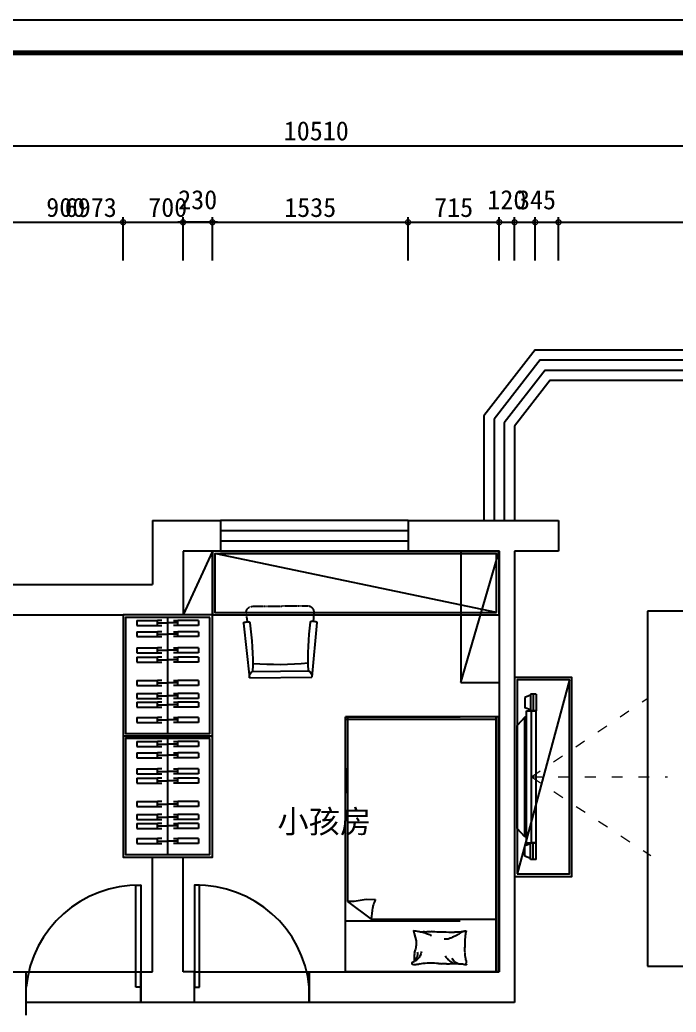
# Model space of a CAD drawing. Header units: millimetres. Extents: x 333665 to 510740, y -473522 to -395501.
# Drawn here: x 363845 to 368992, y -465937 to -458154 of the extents above; entities that cross this region are included whole.
import ezdxf

# ---------------------------------------------------------------- set-up
doc = ezdxf.new("R2010")
doc.units = ezdxf.units.MM
doc.header["$PDMODE"] = 35
doc.header["$PDSIZE"] = 20
doc.linetypes.add('0', pattern=[30, 12, -18])
doc.linetypes.add('HIDDEN', pattern=[9.525, 6.35, -3.175])
for name, color, linetype in [('0-01图框模板说明', 2, 'Continuous'), ('0-02图框细线', 136, 'Continuous'), ('016-P平面家具', 51, 'Continuous'), ('250', 250, 'Continuous'), ('FLOOR', 8, 'Continuous'), ('FURNITURE', 2, 'Continuous'), ('layer 1', 7, 'Continuous'), ('xcvdg', 7, 'Continuous'), ('家具1', 2, 'Continuous'), ('家具2', 8, 'Continuous'), ('细线', 250, 'Continuous')]:
    doc.layers.add(name, color=color, linetype=linetype)
doc.styles.add('STYLE1', font='')
doc.styles.add('标注文字', font='simhei.ttf')
doc.styles.get('STYLE1').set_extended_font_data('SimSun')
doc.dimstyles.new('最新标注', dxfattribs={"dimtxt": 150, "dimasz": 80, "dimexe": 40, "dimexo": 40, "dimgap": 40, "dimtad": 1, "dimdec": 0, "dimtxsty": '标注文字', "dimblk": 'DOTSMALL', "dimcen": 2.5, "dimdle": 40, "dimclrd": 46, "dimclre": 46, "dimclrt": 40, "dimadec": 0, "dimazin": 0, "dimtfac": 1, "dimtdec": 0, "dimtmove": 2, "dimatfit": 3, "dimldrblk": 'DOT', "dimfxl": 300, "dimfxlon": 1, "dimarcsym": 0})

# ---------------------------------------------------------------- blocks, each defined once
blk = doc.blocks.new('_DotSmall')
at = {"layer": 'FLOOR', "color": 0, "const_width": 0.5}
blk.add_lwpolyline([(-0.0625, 0, 1), (0.0625, 0, 1)], format="xyb", close=True, dxfattribs=at)
blk = doc.blocks.new('*D321')
at = {"color": 46, "lineweight": -2}
for p, q in [((363754.5, -460041.6), (363754.5, -459701.6)), ((364654.5, -460041.6), (364654.5, -459701.6)), ((363714.5, -459741.6), (364694.5, -459741.6))]:
    blk.add_line(p, q, dxfattribs=at)
at = {"layer": 'Defpoints', "color": 0, "lineweight": -3}
for p in [(364654.5, -459741.6), (363754.5, -462581.6), (364654.5, -462821.6)]:
    blk.add_point(p, dxfattribs=at)
at = {"color": 46, "lineweight": -2, "xscale": 80, "yscale": 80, "zscale": 80, "rotation": 180}
blk.add_blockref('_DotSmall', (363754.5, -459741.6), dxfattribs=at)
at = {"color": 46, "lineweight": -2, "xscale": 80, "yscale": 80, "zscale": 80}
blk.add_blockref('_DotSmall', (364654.5, -459741.6), dxfattribs=at)
at = {"color": 40, "lineweight": -3, "insert": (364204.5, -459625.8), "char_height": 150, "attachment_point": 5, "style": '标注文字'}
blk.add_mtext('900', dxfattribs=at)
blk = doc.blocks.new('_Dot')
at = {"color": 0, "linetype": 'ByBlock', "lineweight": -2}
blk.add_line((-0.5, 0), (-1, 0), dxfattribs=at)
at = {"color": 0, "linetype": 'ByBlock', "const_width": 0.5}
blk.add_lwpolyline([(-0.25, 0, 1), (0.25, 0, 1)], format="xyb", close=True, dxfattribs=at)
blk = doc.blocks.new('*D322')
at = {"color": 46, "lineweight": -2}
for p, q in [((364654.5, -460041.6), (364654.5, -459701.6)), ((365354.5, -460041.6), (365354.5, -459701.6)), ((364614.5, -459741.6), (365394.5, -459741.6))]:
    blk.add_line(p, q, dxfattribs=at)
at = {"layer": 'Defpoints', "color": 0, "lineweight": -3}
for p in [(365354.5, -459741.6), (364654.5, -462821.6), (365354.5, -464721.6)]:
    blk.add_point(p, dxfattribs=at)
at = {"color": 46, "lineweight": -2, "xscale": 80, "yscale": 80, "zscale": 80, "rotation": 180}
blk.add_blockref('_DotSmall', (364654.5, -459741.6), dxfattribs=at)
at = {"color": 46, "lineweight": -2, "xscale": 80, "yscale": 80, "zscale": 80}
blk.add_blockref('_DotSmall', (365354.5, -459741.6), dxfattribs=at)
at = {"color": 40, "lineweight": -3, "insert": (365004.5, -459625.8), "char_height": 150, "attachment_point": 5, "style": '标注文字'}
blk.add_mtext('700', dxfattribs=at)
blk = doc.blocks.new('*D323')
at = {"color": 46, "lineweight": -2}
for p, q in [((365124.5, -460041.6), (365124.5, -459701.6)), ((365354.5, -460041.6), (365354.5, -459701.6)), ((365394.5, -459741.6), (365084.5, -459741.6))]:
    blk.add_line(p, q, dxfattribs=at)
at = {"layer": 'Defpoints', "color": 0, "lineweight": -3}
for p in [(365124.5, -459741.6), (365124.5, -464721.6), (365354.5, -464721.6)]:
    blk.add_point(p, dxfattribs=at)
at = {"color": 46, "lineweight": -2, "xscale": 80, "yscale": 80, "zscale": 80, "rotation": 180}
blk.add_blockref('_DotSmall', (365124.5, -459741.6), dxfattribs=at)
at = {"color": 46, "lineweight": -2, "xscale": 80, "yscale": 80, "zscale": 80}
blk.add_blockref('_DotSmall', (365354.5, -459741.6), dxfattribs=at)
at = {"color": 40, "lineweight": -3, "insert": (365239.5, -459565.8), "char_height": 150, "attachment_point": 5, "style": '标注文字'}
blk.add_mtext('230', dxfattribs=at)
blk = doc.blocks.new('*D324')
at = {"color": 46, "lineweight": -2}
for p, q in [((365124.5, -460041.6), (365124.5, -459701.6)), ((365354.5, -460041.6), (365354.5, -459701.6)), ((365084.5, -459741.6), (365394.5, -459741.6))]:
    blk.add_line(p, q, dxfattribs=at)
at = {"layer": 'Defpoints', "color": 0, "lineweight": -3}
for p in [(365354.5, -459741.6), (365354.5, -462821.6), (365124.5, -464721.6)]:
    blk.add_point(p, dxfattribs=at)
at = {"color": 46, "lineweight": -2, "xscale": 80, "yscale": 80, "zscale": 80, "rotation": 180}
blk.add_blockref('_DotSmall', (365124.5, -459741.6), dxfattribs=at)
at = {"color": 46, "lineweight": -2, "xscale": 80, "yscale": 80, "zscale": 80}
blk.add_blockref('_DotSmall', (365354.5, -459741.6), dxfattribs=at)
at = {"color": 40, "lineweight": -3, "insert": (365239.5, -459565.8), "char_height": 150, "attachment_point": 5, "style": '标注文字'}
blk.add_mtext('230', dxfattribs=at)
blk = doc.blocks.new('*D325')
at = {"color": 46, "lineweight": -2}
for p, q in [((365354.5, -460041.6), (365354.5, -459701.6)), ((366889.5, -460041.6), (366889.5, -459701.6)), ((365314.5, -459741.6), (366929.5, -459741.6))]:
    blk.add_line(p, q, dxfattribs=at)
at = {"layer": 'Defpoints', "color": 0, "lineweight": -3}
for p in [(366889.5, -459741.6), (366889.5, -462321.6), (365354.5, -462821.6)]:
    blk.add_point(p, dxfattribs=at)
at = {"color": 46, "lineweight": -2, "xscale": 80, "yscale": 80, "zscale": 80, "rotation": 180}
blk.add_blockref('_DotSmall', (365354.5, -459741.6), dxfattribs=at)
at = {"color": 46, "lineweight": -2, "xscale": 80, "yscale": 80, "zscale": 80}
blk.add_blockref('_DotSmall', (366889.5, -459741.6), dxfattribs=at)
at = {"color": 40, "lineweight": -3, "insert": (366122, -459626.6), "char_height": 150, "attachment_point": 5, "style": '标注文字'}
blk.add_mtext('1535', dxfattribs=at)
blk = doc.blocks.new('*D326')
at = {"color": 46, "lineweight": -2}
for p, q in [((366889.5, -460041.6), (366889.5, -459701.6)), ((367604.5, -460041.6), (367604.5, -459701.6)), ((366849.5, -459741.6), (367644.5, -459741.6))]:
    blk.add_line(p, q, dxfattribs=at)
at = {"layer": 'Defpoints', "color": 0, "lineweight": -3}
for p in [(367604.5, -459741.6), (366889.5, -462321.6), (367604.5, -462321.6)]:
    blk.add_point(p, dxfattribs=at)
at = {"color": 46, "lineweight": -2, "xscale": 80, "yscale": 80, "zscale": 80, "rotation": 180}
blk.add_blockref('_DotSmall', (366889.5, -459741.6), dxfattribs=at)
at = {"color": 46, "lineweight": -2, "xscale": 80, "yscale": 80, "zscale": 80}
blk.add_blockref('_DotSmall', (367604.5, -459741.6), dxfattribs=at)
at = {"color": 40, "lineweight": -3, "insert": (367247, -459626.6), "char_height": 150, "attachment_point": 5, "style": '标注文字'}
blk.add_mtext('715', dxfattribs=at)
blk = doc.blocks.new('*D327')
at = {"color": 46, "lineweight": -2}
for p, q in [((367604.5, -460041.6), (367604.5, -459701.6)), ((367724.5, -460041.6), (367724.5, -459701.6)), ((367564.5, -459741.6), (367764.5, -459741.6))]:
    blk.add_line(p, q, dxfattribs=at)
at = {"layer": 'Defpoints', "color": 0, "lineweight": -3}
for p in [(367724.5, -459741.6), (367604.5, -462321.6), (367724.5, -462321.6)]:
    blk.add_point(p, dxfattribs=at)
at = {"color": 46, "lineweight": -2, "xscale": 80, "yscale": 80, "zscale": 80, "rotation": 180}
blk.add_blockref('_DotSmall', (367604.5, -459741.6), dxfattribs=at)
at = {"color": 46, "lineweight": -2, "xscale": 80, "yscale": 80, "zscale": 80}
blk.add_blockref('_DotSmall', (367724.5, -459741.6), dxfattribs=at)
at = {"color": 40, "lineweight": -3, "insert": (367664.5, -459565.8), "char_height": 150, "attachment_point": 5, "style": '标注文字'}
blk.add_mtext('120', dxfattribs=at)
blk = doc.blocks.new('*D328')
at = {"color": 46, "lineweight": -2}
for p, q in [((367724.5, -460041.6), (367724.5, -459701.6)), ((368069.5, -460041.6), (368069.5, -459701.6)), ((367684.5, -459741.6), (368109.5, -459741.6))]:
    blk.add_line(p, q, dxfattribs=at)
at = {"layer": 'Defpoints', "color": 0, "lineweight": -3}
for p in [(368069.5, -459741.6), (367724.5, -462321.6), (368069.5, -462321.6)]:
    blk.add_point(p, dxfattribs=at)
at = {"color": 46, "lineweight": -2, "xscale": 80, "yscale": 80, "zscale": 80, "rotation": 180}
blk.add_blockref('_DotSmall', (367724.5, -459741.6), dxfattribs=at)
at = {"color": 46, "lineweight": -2, "xscale": 80, "yscale": 80, "zscale": 80}
blk.add_blockref('_DotSmall', (368069.5, -459741.6), dxfattribs=at)
at = {"color": 40, "lineweight": -3, "insert": (367897, -459566.6), "char_height": 150, "attachment_point": 5, "style": '标注文字'}
blk.add_mtext('345', dxfattribs=at)
blk = doc.blocks.new('*D318')
at = {"layer": 'Defpoints', "color": 0, "lineweight": -3, "ltscale": 400}
for p in [(370794.5, -459741.6), (368069.5, -462321.6), (370794.5, -462321.6)]:
    blk.add_point(p, dxfattribs=at)
at = {"layer": '细线', "color": 46, "lineweight": -2, "ltscale": 400}
for p, q in [((368069.5, -460041.6), (368069.5, -459701.6)), ((370794.5, -460041.6), (370794.5, -459701.6)), ((368029.5, -459741.6), (370834.5, -459741.6))]:
    blk.add_line(p, q, dxfattribs=at)
at = {"layer": '细线', "color": 46, "lineweight": -2, "ltscale": 400, "xscale": 80, "yscale": 80, "zscale": 80, "rotation": 180}
blk.add_blockref('_DotSmall', (368069.5, -459741.6), dxfattribs=at)
at = {"layer": '细线', "color": 46, "lineweight": -2, "ltscale": 400, "xscale": 80, "yscale": 80, "zscale": 80}
blk.add_blockref('_DotSmall', (370794.5, -459741.6), dxfattribs=at)
at = {"layer": '细线', "color": 40, "lineweight": -3, "ltscale": 400, "insert": (369432, -459626.6), "char_height": 150, "attachment_point": 5, "style": '标注文字'}
blk.add_mtext('2725', dxfattribs=at)
blk = doc.blocks.new('*D331')
at = {"color": 46, "lineweight": -2}
for p, q in [((360874.5, -459141.6), (371464.5, -459141.6)), ((360914.5, -459441.6), (360914.5, -459101.6)), ((371424.5, -459441.6), (371424.5, -459101.6))]:
    blk.add_line(p, q, dxfattribs=at)
at = {"layer": 'Defpoints', "color": 0, "lineweight": -3}
for p in [(371424.5, -459141.6), (371424.5, -462081.6), (360914.5, -462581.6)]:
    blk.add_point(p, dxfattribs=at)
at = {"color": 46, "lineweight": -2, "xscale": 80, "yscale": 80, "zscale": 80, "rotation": 180}
blk.add_blockref('_DotSmall', (360914.5, -459141.6), dxfattribs=at)
at = {"color": 46, "lineweight": -2, "xscale": 80, "yscale": 80, "zscale": 80}
blk.add_blockref('_DotSmall', (371424.5, -459141.6), dxfattribs=at)
at = {"color": 40, "lineweight": -3, "insert": (366169.5, -459025.8), "char_height": 150, "attachment_point": 5, "style": '标注文字'}
blk.add_mtext('10510', dxfattribs=at)
blk = doc.blocks.new('*D341')
at = {"color": 46, "lineweight": -2}
for p, q in [((359614.5, -462081.6), (359274.5, -462081.6)), ((359314.5, -462621.6), (359314.5, -462041.6)), ((359614.5, -462581.6), (359274.5, -462581.6))]:
    blk.add_line(p, q, dxfattribs=at)
at = {"layer": 'Defpoints', "color": 0, "lineweight": -3}
for p in [(359314.5, -462081.6), (364884.5, -462081.6), (360914.5, -462581.6)]:
    blk.add_point(p, dxfattribs=at)
at = {"color": 46, "lineweight": -2, "xscale": 80, "yscale": 80, "zscale": 80}
for p, rotation in [((359314.5, -462081.6), 90), ((359314.5, -462581.6), 270)]:
    blk.add_blockref('_DotSmall', p, dxfattribs=dict(at, rotation=rotation))
at = {"color": 40, "lineweight": -3, "insert": (359198.7, -462331.6), "char_height": 150, "attachment_point": 5, "rotation": 90, "style": '标注文字'}
blk.add_mtext('500', dxfattribs=at)
blk = doc.blocks.new('*D342')
at = {"color": 46, "lineweight": -2}
for p, q in [((359614.5, -461259.3), (359274.5, -461259.3)), ((359314.5, -462121.6), (359314.5, -461219.3)), ((359614.5, -462081.6), (359274.5, -462081.6))]:
    blk.add_line(p, q, dxfattribs=at)
at = {"layer": 'Defpoints', "color": 0, "lineweight": -3}
for p in [(359314.5, -461259.3), (367484.5, -461259.3), (364884.5, -462081.6)]:
    blk.add_point(p, dxfattribs=at)
at = {"color": 46, "lineweight": -2, "xscale": 80, "yscale": 80, "zscale": 80}
for p, rotation in [((359314.5, -461259.3), 90), ((359314.5, -462081.6), 270)]:
    blk.add_blockref('_DotSmall', p, dxfattribs=dict(at, rotation=rotation))
at = {"color": 40, "lineweight": -3, "insert": (359199.5, -461670.4), "char_height": 150, "attachment_point": 5, "rotation": 90, "style": '标注文字'}
blk.add_mtext('822', dxfattribs=at)
blk = doc.blocks.new('*D343')
at = {"layer": 'Defpoints', "color": 0, "lineweight": -3, "ltscale": 400}
for p in [(359314.5, -460741.6), (367887.1, -460741.6), (367484.5, -461259.3)]:
    blk.add_point(p, dxfattribs=at)
at = {"layer": '细线', "color": 46, "lineweight": -2, "ltscale": 400}
for p, q in [((359314.5, -461299.3), (359314.5, -460701.6)), ((359614.5, -460741.6), (359274.5, -460741.6)), ((359614.5, -461259.3), (359274.5, -461259.3))]:
    blk.add_line(p, q, dxfattribs=at)
at = {"layer": '细线', "color": 46, "lineweight": -2, "ltscale": 400, "xscale": 80, "yscale": 80, "zscale": 80}
for p, rotation in [((359314.5, -460741.6), 90), ((359314.5, -461259.3), 270)]:
    blk.add_blockref('_DotSmall', p, dxfattribs=dict(at, rotation=rotation))
at = {"layer": '细线', "color": 40, "lineweight": -3, "ltscale": 400, "insert": (359199.5, -461000.4), "char_height": 150, "attachment_point": 5, "rotation": 90, "style": '标注文字'}
blk.add_mtext('518', dxfattribs=at)
blk = doc.blocks.new('*D344')
at = {"layer": 'Defpoints', "color": 0, "lineweight": -3, "ltscale": 400}
for p in [(367887.1, -459741.6), (367887.1, -460741.6), (360914.5, -469541.6)]:
    blk.add_point(p, dxfattribs=at)
at = {"layer": '细线', "color": 46, "lineweight": -2, "ltscale": 400}
for p, q in [((360914.5, -460041.6), (360914.5, -459701.6)), ((367887.1, -460041.6), (367887.1, -459701.6)), ((360874.5, -459741.6), (367927.1, -459741.6))]:
    blk.add_line(p, q, dxfattribs=at)
at = {"layer": '细线', "color": 46, "lineweight": -2, "ltscale": 400, "xscale": 80, "yscale": 80, "zscale": 80, "rotation": 180}
blk.add_blockref('_DotSmall', (360914.5, -459741.6), dxfattribs=at)
at = {"layer": '细线', "color": 46, "lineweight": -2, "ltscale": 400, "xscale": 80, "yscale": 80, "zscale": 80}
blk.add_blockref('_DotSmall', (367887.1, -459741.6), dxfattribs=at)
at = {"layer": '细线', "color": 40, "lineweight": -3, "ltscale": 400, "insert": (364400.8, -459626.6), "char_height": 150, "attachment_point": 5, "style": '标注文字'}
blk.add_mtext('6973', dxfattribs=at)
blk = doc.blocks.new('*D345')
at = {"layer": 'Defpoints', "color": 0, "lineweight": -3, "ltscale": 400}
for p in [(359914.5, -460741.6), (367887.1, -460741.6), (360914.5, -469541.6)]:
    blk.add_point(p, dxfattribs=at)
at = {"layer": '细线', "color": 46, "lineweight": -2, "ltscale": 400}
for p, q in [((359914.5, -469581.6), (359914.5, -460701.6)), ((360214.5, -460741.6), (359874.5, -460741.6)), ((360214.5, -469541.6), (359874.5, -469541.6))]:
    blk.add_line(p, q, dxfattribs=at)
at = {"layer": '细线', "color": 46, "lineweight": -2, "ltscale": 400, "xscale": 80, "yscale": 80, "zscale": 80}
for p, rotation in [((359914.5, -460741.6), 90), ((359914.5, -469541.6), 270)]:
    blk.add_blockref('_DotSmall', p, dxfattribs=dict(at, rotation=rotation))
at = {"layer": '细线', "color": 40, "lineweight": -3, "ltscale": 400, "insert": (359798.7, -465141.6), "char_height": 150, "attachment_point": 5, "rotation": 90, "style": '标注文字'}
blk.add_mtext('8800', dxfattribs=at)
blk = doc.blocks.new('gbv8')
at = {"layer": '细线', "color": 36, "lineweight": -3, "ltscale": 400}
for p, q in [((373887.4, -348583.6), (373887.4, -349211.7)), ((373486.6, -348775.8), (373692.7, -349019.5)), ((373486.6, -349019.5), (373692.7, -348775.8)), ((371725, -348810), (371725, -351593.4)), ((373291.9, -348810), (371725, -348810)), ((373291.9, -348810), (373146.9, -348810)), ((373291.9, -349211.7), (373291.9, -348810)), ((374012.5, -348810), (373887.4, -348810)), ((374012.5, -348810), (373887.4, -348810)), ((373887.4, -348810), (373887.4, -349211.7)), ((374012.5, -349352.9), (374012.5, -348810)), ((373887.4, -349211.7), (373291.9, -349211.7)), ((373913.1, -349302.9), (373363.1, -349302.9)), ((373363.1, -349302.9), (373913.1, -349302.9)), ((373263.1, -349402.9), (373263.1, -351002.9)), ((373263.1, -351002.9), (373263.1, -349402.9)), ((373963.1, -349352.9), (373963.1, -351052.9)), ((373963.1, -349352.9), (374012.5, -349352.9)), ((373963.1, -349452.9), (373560.9, -349452.9)), ((373718.9, -349452.9), (373718.9, -350952.9)), ((373813.1, -349452.9), (373813.1, -350952.9)), ((372180.9, -349692.5), (373042, -349692.5)), ((372180.9, -350770), (372180.9, -349692.5)), ((372230.9, -350770), (372230.9, -349692.5)), ((372992, -349692.5), (372992, -350770)), ((373042, -349692.5), (373042, -350770)), ((372180.9, -349742.5), (373042, -349742.5)), ((373963.1, -349952.9), (373263.1, -349952.9)), ((373963.1, -350202.9), (373263.1, -350202.9)), ((373963.1, -350452.9), (373263.1, -350452.9)), ((373042, -350720), (372180.9, -350720)), ((373042, -350770), (372180.9, -350770)), ((373963.1, -350952.9), (373560.9, -350952.9)), ((372184.4, -351144.4), (372201.2, -351132.9)), ((372201.2, -351132.9), (372224.1, -351125.2)), ((372224.1, -351125.2), (372246.9, -351122.2)), ((372246.9, -351122.2), (372846.9, -351122.2)), ((372246.9, -351122.2), (372846.9, -351122.2)), ((372479, -351122.2), (372479, -351822.2)), ((372546.9, -351122.2), (372546.9, -351822.2)), ((372614.9, -351122.2), (372614.9, -351822.2)), ((373913.1, -351102.9), (373363.1, -351102.9)), ((374012.5, -351102.9), (373363.1, -351102.9)), ((374012.5, -351593.4), (374012.5, -351102.9)), ((372146.9, -351222.2), (372149.6, -351199.2)), ((372149.6, -351199.2), (372157.8, -351177.1)), ((372157.8, -351177.1), (372169.3, -351159.1)), ((372169.3, -351159.1), (372184.4, -351144.4)), ((373291.9, -351593.4), (373291.9, -351179.6)), ((373291.9, -351179.6), (373887.4, -351179.6)), ((373887.4, -351179.6), (373887.4, -351807.8)), ((373887.4, -351179.6), (373887.4, -351593.4)), ((372146.9, -351772.2), (372146.9, -351222.2)), ((372146.9, -351593.4), (372146.9, -351222.2)), ((372146.9, -351222.2), (372146.9, -351222.2)), ((372946.9, -351772.2), (372946.9, -351222.2)), ((372946.9, -351222.2), (372946.9, -351593.4)), ((373486.6, -351371.8), (373692.7, -351615.6)), ((373486.6, -351615.6), (373692.7, -351371.8)), ((372296.9, -351672.2), (372296.9, -351420)), ((372796.9, -351672.2), (372796.9, -351420)), ((372796.9, -351672.2), (372796.9, -351420)), ((371725, -351593.4), (372146.9, -351593.4)), ((372146.9, -351593.4), (372146.9, -351593.4)), ((372946.9, -351593.4), (373291.9, -351593.4)), ((372946.9, -351593.4), (373291.9, -351593.4)), ((373887.4, -351593.4), (374012.5, -351593.4)), ((373887.4, -351593.4), (374012.5, -351593.4)), ((372296.9, -351672.2), (372796.9, -351672.2)), ((372196.9, -351822.2), (372896.9, -351822.2))]:
    blk.add_line(p, q, dxfattribs=at)
for points in [[(373291.9, -348583.6), (373887.4, -348583.6), (373887.4, -349063), (373887.4, -349211.7), (373291.9, -349211.7), (373291.9, -348583.6)], [(374142.2, -351593.4), (374042.2, -351593.4), (374042.2, -348810), (374142.2, -348810), (374142.2, -351593.4)], [(373291.9, -351179.6), (373887.4, -351179.6), (373887.4, -351659.1), (373887.4, -351807.8), (373291.9, -351807.8), (373291.9, -351179.6)]]:
    blk.add_lwpolyline(points, close=True, dxfattribs=at)
blk.add_lwpolyline([(372180.9, -349692.5), (373042, -349692.5), (373042, -350770), (372180.9, -350770), (372180.9, -349692.5)], dxfattribs=at)
for centre, radius in [((373589.7, -348897.6), 182.6), ((373589.7, -348897.6), 159.6), ((373589.7, -348897.6), 23.9), ((373589.7, -351493.7), 182.6), ((373589.7, -351493.7), 159.6), ((373589.7, -351493.7), 23.9)]:
    blk.add_circle(centre, radius, dxfattribs=at)
for centre, radius, start, end in [((373363.1, -349402.9), 100, 90, 180), ((373363.1, -349402.9), 100, 90, 180), ((373560.9, -349377.9), 75, 90, 270), ((373913.1, -349352.9), 50, 360, 90), ((373913.1, -349352.9), 50, 360, 90), ((373560.9, -351027.9), 75, 90, 270), ((373363.1, -351002.9), 100, 180, 270), ((373363.1, -351002.9), 100, 180, 270), ((373913.1, -351052.9), 50, 270, 360), ((372246.9, -351222.2), 100, 90, 180), ((372846.9, -351222.2), 100, 360, 90), ((372846.9, -351222.2), 100, 360, 90), ((372221.9, -351420), 75, 360, 180), ((372871.9, -351420), 75, 360, 180), ((372196.9, -351772.2), 50, 180, 270), ((372896.9, -351772.2), 50, 270, 360)]:
    blk.add_arc(centre, radius, start, end, dxfattribs=at)
blk = doc.blocks.new('A$C4DA44C45')
at = {"layer": 'FURNITURE'}
for p, q in [((0, 1295), (45, 1295)), ((0, 1295), (0, 1165)), ((23.7, 1295), (23.7, 1165)), ((45, 1295), (45, 1165)), ((45, 1287.8), (90, 1270.6)), ((90, 1270.6), (90, 1189.4)), ((45, 1172.2), (90, 1189.4)), ((0, 1165), (0, 130)), ((0, 1165), (45, 1165)), ((75, 1165), (0, 1165)), ((37.4, 1165), (37.4, 130)), ((75, 1165), (75, 130)), ((75, 1116.5), (88.1, 1116.5)), ((88.1, 1116.5), (88.1, 178.5)), ((88.1, 1116.5), (150, 1051.7)), ((150, 1051.7), (150, 243.3)), ((88.1, 178.5), (150, 243.3)), ((75, 178.5), (88.1, 178.5)), ((75, 130), (0, 130)), ((0, 130), (45, 130)), ((0, 0), (0, 130)), ((23.7, 0), (23.7, 130)), ((45, 0), (45, 130)), ((45, 122.8), (90, 105.6)), ((90, 24.4), (90, 105.6)), ((45, 7.2), (90, 24.4)), ((0, 0), (45, 0))]:
    blk.add_line(p, q, dxfattribs=at)
blk = doc.blocks.new('椅子01')
at = {"layer": '家具1'}
for p, q in [((-463.7, 261.3), (-437.1, 258.9)), ((-463.7, 261.3), (-437.1, 258.9)), ((-428.5, 288.3), (0, 245)), ((-428.5, 288.3), (0, 245)), ((0, 245), (0, -245)), ((0, 245), (0, -245)), ((-50, 219.3), (-50, -219.3)), ((-50, 219.3), (-50, -219.3)), ((-463.7, -261.3), (-437.1, -258.9)), ((-463.7, -261.3), (-437.1, -258.9)), ((-428.5, -288.3), (0, -245)), ((-428.5, -288.3), (0, -245))]:
    blk.add_line(p, q, dxfattribs=at)
for centre, radius, start, end in [((-429.8, 248.6), 10, 160.14719, 262.6043), ((-429.8, 248.6), 10, 160.14719, 262.6043), ((-522.9, 282.3), 89, 340.14719, 0.62515), ((-522.9, 282.3), 89, 340.14719, 0.62515), ((-429, 283.3), 5, 84.89783, 180.62515), ((-429, 283.3), 5, 84.89783, 180.62515), ((-134.8, 2309.8), 2092.2, 261.85714, 272.3222), ((-134.8, 2309.8), 2092.2, 261.85714, 272.3222), ((-8.1, 199.2), 46.5, 80.0218, 154.30302), ((-8.1, 199.2), 46.5, 80.0218, 154.30302), ((-2541, -3.8), 2441, 354.98854, 5.18882), ((-2541, -3.8), 2441, 354.98854, 5.18882), ((-134.8, -2309.8), 2092.2, 87.6778, 98.14286), ((-134.8, -2309.8), 2092.2, 87.6778, 98.14286), ((-8.1, -199.2), 46.5, 205.69698, 279.9782), ((-8.1, -199.2), 46.5, 205.69698, 279.9782), ((-429.8, -248.6), 10, 97.3957, 199.85281), ((-429.8, -248.6), 10, 97.3957, 199.85281), ((-522.9, -282.3), 89, 359.37485, 19.85281), ((-522.9, -282.3), 89, 359.37485, 19.85281), ((-429, -283.2), 5, 179.37485, 275.10217), ((-429, -283.2), 5, 179.37485, 275.10217)]:
    blk.add_arc(centre, radius, start, end, dxfattribs=at)
at = {"layer": '家具2', "linetype": 'HIDDEN', "ltscale": 0.1}
for p, q in [((-505.6, 265), (-463.7, 261.3)), ((-505.6, 265), (-463.7, 261.3)), ((-560, 215.2), (-560, -215.2)), ((-560, 215.2), (-560, -215.2)), ((-505.6, -265), (-463.7, -261.3)), ((-505.6, -265), (-463.7, -261.3))]:
    blk.add_line(p, q, dxfattribs=at)
for centre, start, end in [((-510, 215.2), 84.89783, 180), ((-510, 215.2), 84.89783, 180), ((-510, -215.2), 180, 275.10217), ((-510, -215.2), 180, 275.10217)]:
    blk.add_arc(centre, 50, start, end, dxfattribs=at)
blk = doc.blocks.new('FVC')
at = {"layer": 'xcvdg', "color": 1, "ltscale": 100}
for p, q in [((-88497, -799587), (-88467, -799594)), ((-88467, -799594), (-88384, -799615))]:
    blk.add_line(p, q, dxfattribs=at)
for centre, radius, start, end in [((-88121, -799602), 34.2, 116.5805, 175.5998), ((-88131, -799583), 13.1, 11.2724, 116.5805), ((-88206, -799599), 90.4, 0, 11.2724), ((-88497, -799587), 0.917, 75.9551, 184.0829), ((-88228, -799568), 271, 184.0829, 189.4841), ((-88268, -799575), 230, 189.4841, 197.3864), ((-88602, -799679), 120, 6.4341, 17.3864), ((-88628, -799682), 146, 348.4414, 6.4341), ((-87776, -799472), 739, 197.1982, 199.428), ((-88368, -799549), 67.7, 255.9548, 272.6649), ((-88395, -798959), 659, 272.6649, 278.0051), ((-88348, -799297), 317, 278.0051, 282.1984), ((-88094, -800469), 882, 99.6844, 102.1984), ((-88280, -799536), 140, 275.6311, 286.515), ((-88233, -799539), 91.5, 255.3149, 270), ((-88208, -799801), 204, 90, 99.6844), ((-88280, -799536), 140, 286.515, 297.3988), ((-88233, -799575), 56.2, 270, 288.7799), ((-88281, -799433), 206, 288.7799, 291.8149), ((-88280, -799536), 140, 297.3988, 315.0976), ((-88208, -800088), 492, 83.7676, 90), ((-88261, -799484), 151, 291.8149, 295.3551), ((-88219, -799573), 52.6, 295.3551, 311.4429), ((-88244, -799545), 89.9, 311.4429, 323.7359), ((-88280, -799536), 140, 315.0976, 332.7964), ((-87456, -799784), 683, 172.4531, 180), ((-87893, -799726), 242, 164.256, 172.4531), ((-88419, -799578), 305, 344.256, 351.5628), ((-88277, -799599), 161, 351.5628, 0), ((-88259, -799758), 230, 168.4414, 182.7491), ((-88377, -799749), 114, 189.7531, 196.31), ((-89699, -799879), 1216, 2.6096, 4.6176), ((-87776, -799472), 739, 199.428, 201.6577), ((-87776, -799472), 739, 201.6577, 203.4844), ((-87776, -799472), 739, 203.4844, 205.3111), ((-87618, -799784), 521, 180.0031, 188.643), ((-91842, -799977), 3362, 0.9704, 2.6096), ((-87607, -799806), 529, 186.0867, 190.1899), ((-88277, -799926), 152, 2.5386, 10.1899), ((-94198, -800017), 5719, 359.7135, 0.9704), ((-89724, -799422), 1432, 333.5015, 335.6735), ((-88881, -799803), 507, 335.6735, 339.3257), ((-88461, -799961), 58, 339.3257, 355.9172), ((-88674, -799946), 272, 355.9172, 3.5552), ((-88295, -800128), 200, 61.6832, 66.9972), ((-88224, -799996), 49.3, 50.9651, 61.6832), ((-88335, -800132), 225, 43.8115, 50.9651), ((-88222, -800115), 99.2, 53.8234, 71.5603), ((-88455, -800247), 392, 38.3886, 43.8115), ((-88208, -800052), 76.8, 27.2396, 38.3886), ((-88348, -800124), 234, 20.8603, 27.2396), ((-87256, -800030), 873, 175.1982, 179.4243), ((-86635, -800036), 1494, 179.4243, 181.9079), ((-88415, -799933), 290, 355.1982, 2.5386), ((-88530, -800126), 45.3, 332.7159, 347.131), ((-88628, -800103), 146, 347.131, 356.426), ((-89074, -799700), 729, 324.1737, 327.865), ((-89644, -800040), 1164, 356.426, 359.7135), ((-88722, -799921), 313, 327.865, 333.5015), ((-88222, -800115), 99.2, 36.0864, 53.8234), ((-88222, -800115), 99.2, 15.9352, 36.0864), ((-87308, -800059), 821, 181.9079, 185.2592), ((-88222, -800115), 99.2, 355.7841, 15.9352), ((-88072, -800129), 53.9, 185.2592, 210.6513), ((-88411, -800185), 87.5, 163.7788, 172.8796), ((-88496, -800174), 1.32, 172.8796, 253.3022), ((-88491, -800157), 19.3, 253.3022, 279.9984), ((-88421, -800182), 76.7, 152.7159, 163.7788), ((-88432, -800492), 321, 93.5049, 99.9984), ((-87618, -813781), 13636, 93.055, 93.5049), ((-88272, -801529), 1365, 91.6331, 93.055), ((-88292, -800842), 679, 86.6313, 91.6331), ((-88305, -801076), 913, 82.3191, 86.6313), ((-88210, -800368), 198, 77.8905, 82.3191), ((-88117, -799933), 246, 257.8905, 261.8665), ((-88147, -800145), 32.8, 261.8665, 291.421), ((-88129, -800190), 15.6, 68.0096, 111.421), ((-88125, -800179), 4.28, 348.1069, 68.0096), ((-88118, -800180), 2.32, 168.1069, 289.564), ((-88143, -800171), 28.9, 355.6975, 30.6513), ((-88119, -800179), 3.42, 289.564, 338.2117), ((-88139, -800171), 25.1, 338.2117, 355.6975)]:
    blk.add_arc(centre, radius, start, end, dxfattribs=at)
blk = doc.blocks.new('A$C23994C23')
at = {"layer": '250', "color": 2}
for p, q in [((0, 2000), (900, 2000)), ((0, 0), (0, 2000)), ((1200, 0), (1200, 450)), ((1200, 0), (0, 0))]:
    blk.add_line(p, q, dxfattribs=at)
at = {"layer": '250', "color": 1}
for p, q in [((0, 1597.8), (0, 1401.4)), ((15, 551.9), (201.5, 415)), ((0, 400), (900, 400))]:
    blk.add_line(p, q, dxfattribs=at)
at = {"layer": '250', "color": 2}
blk.add_lwpolyline([(1200, 0), (1200, 2000), (0, 2000)], dxfattribs=at)
at = {"layer": '250', "color": 1}
for points in [[(1180, 0), (1180, 1980), (0, 1980)], [(201.5, 415), (1180, 413.1), (1180, 2000), (15, 2000), (15, 551.9)], [(0, 400), (900, 400)]]:
    blk.add_lwpolyline(points, dxfattribs=at)
at = {"layer": 'xcvdg', "color": 1, "ltscale": 100}
for p, q in [((66.9, 556.4), (162.3, 570.1)), ((162.3, 570.1), (234.9, 568.3))]:
    blk.add_line(p, q, dxfattribs=at)
for centre, radius, start, end in [((41.4, 734.7), 180.1, 261.55834, 278.13558), ((578.7, 399), 383.3, 153.78283, 160.05221), ((775.4, 397.1), 574.1, 169.40554, 178.21128), ((380.5, 470.9), 172.4, 160.05221, 169.40554)]:
    blk.add_arc(centre, radius, start, end, dxfattribs=at)
at = {"layer": '250', "color": 0, "extrusion": (0, 0, -1), "xscale": 0.6999999999534339, "yscale": 0.6999999999534339, "zscale": -0.7, "rotation": 270}
blk.add_blockref('FVC', (559177.9, -61624.7), dxfattribs=at)
blk = doc.blocks.new('tery')
at = {"color": 250}
for p, q in [((445501.7, 189114.4), (445540.6, 189114.4)), ((445501.7, 189114.4), (445501.7, 188951.7)), ((445540.6, 189114.4), (445540.6, 188951.7)), ((445501.7, 188631), (445501.7, 188793.7)), ((445540.6, 188631), (445540.6, 188793.7)), ((445501.7, 188631), (445540.6, 188631))]:
    blk.add_line(p, q, dxfattribs=at)
at = {"color": 51}
for p, q in [((445540.6, 188951.7), (445501.7, 188951.7)), ((445501.7, 188918), (445501.7, 188951.7)), ((445521.2, 188951.7), (445521.2, 188872.7)), ((445540.6, 188951.7), (445540.6, 188918)), ((445501.7, 188827.4), (445501.7, 188793.7)), ((445521.2, 188793.7), (445521.2, 188872.7)), ((445540.6, 188793.7), (445540.6, 188827.4)), ((445540.6, 188793.7), (445501.7, 188793.7))]:
    blk.add_line(p, q, dxfattribs=at)

msp = doc.modelspace()

# ---------------------------------------------------------------- linework, layer by layer
at = {"color": 3, "lineweight": -3}
for p, q in [((367887.1, -460741.6), (367484.5, -461259.3)), ((367887.1, -460741.6), (371021.9, -460741.6)), ((367926.3, -460821.6), (367564.5, -461286.7)), ((367926.3, -460821.6), (370982.8, -460821.6)), ((367965.4, -460901.6), (367644.5, -461314.2)), ((367965.4, -460901.6), (370943.6, -460901.6)), ((368004.5, -460981.6), (367724.5, -461341.6)), ((368004.5, -460981.6), (370904.5, -460981.6)), ((367484.5, -461259.3), (367484.5, -462081.6)), ((367564.5, -461286.7), (367564.5, -462081.6)), ((367644.5, -461314.2), (367644.5, -462081.6)), ((367724.5, -461341.6), (367724.5, -462081.6)), ((366889.5, -462081.6), (365419.5, -462081.6)), ((366889.5, -462161.6), (365419.5, -462161.6)), ((365419.5, -462241.6), (366889.5, -462241.6)), ((365419.5, -462321.6), (366889.5, -462321.6))]:
    msp.add_line(p, q, dxfattribs=at)
at = {"color": 0, "lineweight": -3}
for p, q in [((364884.5, -462081.6), (365419.5, -462081.6)), ((364884.5, -462081.6), (364884.5, -462581.6)), ((365419.5, -462081.6), (365419.5, -462321.6)), ((366889.5, -462081.6), (366889.5, -462321.6)), ((366889.5, -462081.6), (367484.5, -462081.6)), ((367484.5, -462081.6), (368069.5, -462081.6)), ((368069.5, -462081.6), (368069.5, -462321.6)), ((365419.5, -462321.6), (365124.5, -462321.6)), ((365124.5, -462321.6), (365124.5, -462821.6)), ((366889.5, -462321.6), (367604.5, -462321.6)), ((367604.5, -462321.6), (367604.5, -465621.6)), ((368069.5, -462321.6), (367724.5, -462321.6)), ((367724.5, -462321.6), (367724.5, -465861.6)), ((363754.5, -462581.6), (364884.5, -462581.6)), ((363754.5, -462821.6), (364654.5, -462821.6)), ((364654.5, -462821.6), (364654.5, -464721.6)), ((365354.5, -462821.6), (364654.5, -462821.6)), ((364654.5, -464721.6), (365354.5, -464721.6)), ((364884.5, -465621.6), (364884.5, -464721.6)), ((365124.5, -465621.6), (365124.5, -464721.6)), ((361154.5, -465621.6), (363894.5, -465621.6)), ((363894.5, -465861.6), (363894.5, -465621.6)), ((364794.5, -465861.6), (364794.5, -465621.6)), ((364794.5, -465621.6), (364884.5, -465621.6)), ((365214.5, -465621.6), (365124.5, -465621.6)), ((365214.5, -465861.6), (365214.5, -465621.6)), ((366114.5, -465861.6), (366114.5, -465621.6)), ((366114.5, -465621.6), (367604.5, -465621.6)), ((363894.5, -465961.6), (363894.5, -465861.6)), ((365214.5, -465861.6), (364794.5, -465861.6)), ((367724.5, -465861.6), (366114.5, -465861.6))]:
    msp.add_line(p, q, dxfattribs=at)
at = {"color": 250, "lineweight": -3}
for p, q in [((367584.5, -462801.6), (365384.5, -462341.6)), ((367304.5, -463351.6), (367604.5, -462321.6)), ((368154.5, -463331.6), (367744.5, -464851.6))]:
    msp.add_line(p, q, dxfattribs=at)
at = {"color": 251}
for p, q in [((365004.5, -463751.6), (365004.5, -462841.6)), ((365004.5, -464701.6), (365004.5, -463791.6))]:
    msp.add_line(p, q, dxfattribs=at)
at = {"color": 2, "lineweight": -3}
for p, q in [((365354.5, -464721.6), (365354.5, -462821.6)), ((364654.5, -463771.6), (365354.5, -463771.6))]:
    msp.add_line(p, q, dxfattribs=at)
at = {"color": 1, "linetype": '0', "lineweight": 9, "ltscale": 7}
for q in [(368770.1, -463474), (368924.2, -464091.6), (368792.9, -464708.4)]:
    msp.add_line((367857.1, -464091.6), q, dxfattribs=at)
at = {"color": 250, "lineweight": -3}
for points in [[(367584.5, -462801.6), (367584.5, -462341.6), (365374.5, -462341.6), (365374.5, -462801.6)], [(367744.5, -464851.6), (368154.5, -464851.6), (368154.5, -463331.6), (367744.5, -463331.6)], [(364794.5, -465861.6), (363894.5, -465861.6), (363894.5, -465621.6), (364794.5, -465621.6)], [(365214.5, -465621.6), (366114.5, -465621.6), (366114.5, -465861.6), (365214.5, -465861.6)]]:
    msp.add_lwpolyline(points, close=True, dxfattribs=at)
at = {"color": 2, "lineweight": -3}
for points in [[(365354.5, -462821.6), (364654.5, -462821.6), (364654.5, -463771.6), (365354.5, -463771.6)], [(365354.5, -463771.6), (364654.5, -463771.6), (364654.5, -464721.6), (365354.5, -464721.6)]]:
    msp.add_lwpolyline(points, close=True, dxfattribs=at)
at = {"color": 1, "lineweight": -3}
for points in [[(365334.5, -462841.6), (364674.5, -462841.6), (364674.5, -463751.6), (365334.5, -463751.6)], [(365334.5, -463791.6), (364674.5, -463791.6), (364674.5, -464701.6), (365334.5, -464701.6)]]:
    msp.add_lwpolyline(points, close=True, dxfattribs=at)
at = {"layer": '0-01图框模板说明', "color": 2, "const_width": 37.5}
msp.add_lwpolyline([(376871.5, -458413.1), (376871.5, -473263.7), (355656.4, -473263.7), (355656.4, -458413.1)], close=True, dxfattribs=at)
at = {"layer": '0-02图框细线'}
msp.add_lwpolyline([(377130.2, -458154.4), (377130.2, -473522.4), (355397.7, -473522.4), (355397.7, -458154.4)], close=True, dxfattribs=at)
at = {"layer": '细线', "color": 36, "lineweight": -3, "ltscale": 400}
for p, q in [((365354.5, -462321.6), (365124.5, -462821.6)), ((365354.5, -462821.6), (365354.5, -462321.6)), ((367304.5, -462321.6), (367304.5, -463351.6)), ((367304.5, -463351.6), (367604.5, -463351.6))]:
    msp.add_line(p, q, dxfattribs=at)
for points in [[(367604.5, -462821.6), (367604.5, -462321.6), (365354.5, -462321.6), (365354.5, -462821.6)], [(367724.5, -464871.6), (368174.5, -464871.6), (368174.5, -463311.6), (367724.5, -463311.6)], [(364754.5, -465741.6), (364754.5, -464941.6), (364794.5, -464941.6), (364794.5, -465741.6)], [(365254.5, -465741.6), (365254.5, -464941.6), (365214.5, -464941.6), (365214.5, -465741.6)]]:
    msp.add_lwpolyline(points, close=True, dxfattribs=at)
for centre, start, end in [((364774.5, -465825.4), 88.70357, 174.56351), ((365234.5, -465825.4), 5.43649, 91.29643)]:
    msp.add_arc(centre, 884, start, end, dxfattribs=at)

# ---------------------------------------------------------------- block references
at = {"color": 1, "lineweight": -3}
for name, p in [('gbv8', (-2957.7, -113981.6)), ('A$C23994C23', (366399.5, -465621.6))]:
    msp.add_blockref(name, p, dxfattribs=at)
at = {"xscale": -1, "rotation": 90.60025569842013}
msp.add_blockref('椅子01', (365890.4, -463311.6), dxfattribs=at)
at = {"color": 8, "ltscale": 2, "rotation": 180}
msp.add_blockref('A$C4DA44C45', (367894.5, -463444.1), dxfattribs=at)
at = {"layer": '016-P平面家具', "extrusion": (0, 0, -1), "zscale": -1, "rotation": 270}
for p in [(-553877.2, -17363.4), (-553877.2, -17451.2), (-553877.2, -17577.2), (-553877.2, -17651.3), (-553877.2, -17935.6), (-553877.2, -18004.9), (-553877.2, -18124.1), (-553877.2, -18313.4), (-553877.2, -18401.2), (-553877.2, -18527.2), (-553877.2, -18601.3), (-553877.2, -18885.6), (-553877.2, -18954.9), (-553877.2, -19074.1)]:
    msp.add_blockref('tery', p, dxfattribs=at)
at = {"layer": '016-P平面家具', "color": 250, "extrusion": (0, 0, -1), "zscale": -1, "rotation": 270}
for p in [(-553877.2, -17833.7), (-553877.2, -18783.7)]:
    msp.add_blockref('tery', p, dxfattribs=at)

# ---------------------------------------------------------------- texts
at = {"layer": 'layer 1', "color": 2, "lineweight": -3, "style": 'STYLE1'}
msp.add_text('小孩房', height=180, dxfattribs=at).set_placement((365864.5, -464531.6))

# ---------------------------------------------------------------- dimensions: what is measured, and where the dimension line sits
at = {"color": 0, "lineweight": -3}
for base, p1, p2, picture, middle in [((371424.5, -459141.6), (360914.5, -462581.6), (371424.5, -462081.6), '*D331', (366169.5, -459025.8)), ((365124.5, -459741.6), (365354.5, -464721.6), (365124.5, -464721.6), '*D323', (365239.5, -459565.8)), ((365354.5, -459741.6), (365124.5, -464721.6), (365354.5, -462821.6), '*D324', (365239.5, -459565.8)), ((367724.5, -459741.6), (367604.5, -462321.6), (367724.5, -462321.6), '*D327', (367664.5, -459565.8)), ((368069.5, -459741.6), (367724.5, -462321.6), (368069.5, -462321.6), '*D328', (367897, -459566.6)), ((364654.5, -459741.6), (363754.5, -462581.6), (364654.5, -462821.6), '*D321', (364204.5, -459625.8)), ((365354.5, -459741.6), (364654.5, -462821.6), (365354.5, -464721.6), '*D322', (365004.5, -459625.8)), ((366889.5, -459741.6), (365354.5, -462821.6), (366889.5, -462321.6), '*D325', (366122, -459626.6)), ((367604.5, -459741.6), (366889.5, -462321.6), (367604.5, -462321.6), '*D326', (367247, -459626.6))]:
    dim = msp.add_linear_dim(base=base, p1=p1, p2=p2, dimstyle='最新标注', dxfattribs=at)
    dim.commit()
    dim.dimension.update_dxf_attribs({"geometry": picture, "text_midpoint": middle})
for base, p1, p2, picture, middle in [((359314.5, -461259.3), (364884.5, -462081.6), (367484.5, -461259.3), '*D342', (359199.5, -461670.4)), ((359314.5, -462081.6), (360914.5, -462581.6), (364884.5, -462081.6), '*D341', (359198.7, -462331.6))]:
    dim = msp.add_linear_dim(base=base, p1=p1, p2=p2, angle=90, dimstyle='最新标注', dxfattribs=at)
    dim.commit()
    dim.dimension.update_dxf_attribs({"geometry": picture, "text_midpoint": middle})
at = {"layer": '细线', "color": 2, "lineweight": -3, "ltscale": 400}
for base, p1, p2, picture, middle in [((367887.1, -459741.6), (360914.5, -469541.6), (367887.1, -460741.6), '*D344', (364400.8, -459626.6)), ((370794.5, -459741.6), (368069.5, -462321.6), (370794.5, -462321.6), '*D318', (369432, -459626.6))]:
    dim = msp.add_linear_dim(base=base, p1=p1, p2=p2, dimstyle='最新标注', dxfattribs=at)
    dim.commit()
    dim.dimension.update_dxf_attribs({"geometry": picture, "text_midpoint": middle})
for base, p1, picture, middle in [((359314.5, -460741.6), (367484.5, -461259.3), '*D343', (359199.5, -461000.4)), ((359914.5, -460741.6), (360914.5, -469541.6), '*D345', (359798.7, -465141.6))]:
    dim = msp.add_linear_dim(base=base, p1=p1, p2=(367887.1, -460741.6), angle=90, dimstyle='最新标注', dxfattribs=at)
    dim.commit()
    dim.dimension.update_dxf_attribs({"geometry": picture, "text_midpoint": middle})

doc.saveas('drawing.dxf')
